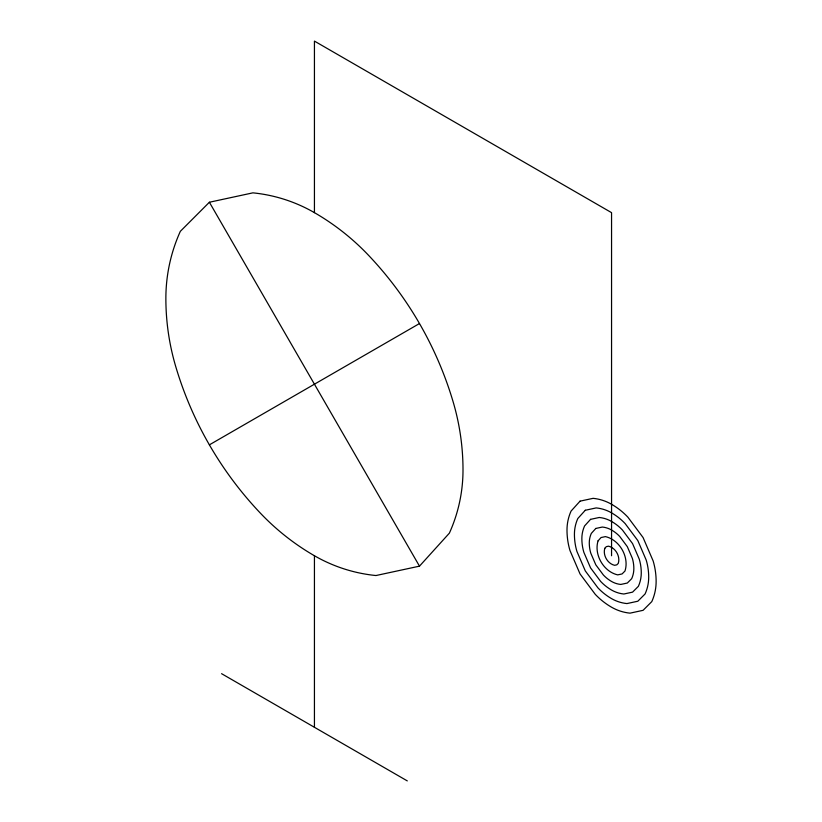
<?xml version="1.0" encoding="UTF-8"?>
<svg xmlns="http://www.w3.org/2000/svg" width="822" height="822" viewBox="0 0 822 822"><rect width="100%" height="100%" fill="white"/><g stroke="black" fill="none" stroke-linecap="round" stroke-linejoin="round"><path stroke-width="1.23" d="M419.487 566.153L449.367 533.159A153.293 153.293 0 0 0 463.002 469.968A240.086 240.086 0 0 0 453.056 401.578A362.708 362.708 0 0 0 368.688 255.457A240.086 240.086 0 0 0 314.436 212.651A153.293 153.293 0 0 0 252.899 192.851L209.384 202.243L180.337 231.331A162.777 162.777 0 0 0 165.869 298.417A240.086 240.086 0 0 0 175.816 366.818A362.708 362.708 0 0 0 260.173 512.928A240.086 240.086 0 0 0 314.436 555.744A153.293 153.293 0 0 0 375.973 575.534L419.487 566.153L209.384 202.243M209.384 444.846L419.487 323.539M221.58 673.68L407.291 780.9M611.558 555.744L611.558 212.651L314.436 41.1L314.436 212.651M314.436 555.744L314.436 727.295M598.067 540.845C593.761 554.634 603.625 571.711 617.712 574.876L622.069 573.941L624.977 571.033C629.498 557.141 619.654 539.818 605.413 536.612L601.057 537.547L598.067 540.845M604.817 548.295C602.66 555.189 607.592 563.728 614.64 565.31L616.819 564.837L618.267 563.389C620.528 556.443 615.606 547.781 608.486 546.178L606.307 546.651L604.817 548.295M580.044 501.153L571.085 511.058A45.991 45.991 0 0 0 566.995 530.015A72.028 72.028 0 0 0 569.975 550.524L580.044 573.941L595.282 594.368A72.028 72.028 0 0 0 611.558 607.211A45.991 45.991 0 0 0 630.022 613.15L643.081 610.325L651.795 601.601A48.837 48.837 0 0 0 656.131 581.473A72.028 72.028 0 0 0 653.151 560.953L643.081 537.547L627.844 517.12A72.028 72.028 0 0 0 611.558 504.276A45.991 45.991 0 0 0 593.104 498.338L580.044 501.153M585.295 510.257L577.825 518.507A38.326 38.326 0 0 0 574.424 534.3A60.027 60.027 0 0 0 576.91 551.398L585.295 570.91L597.995 587.925A60.027 60.027 0 0 0 611.558 598.632A38.326 38.326 0 0 0 626.95 603.574L637.821 601.231L645.085 593.957A40.689 40.689 0 0 0 648.702 577.188A60.027 60.027 0 0 0 646.215 560.09L637.821 540.578L625.131 523.563A60.027 60.027 0 0 0 611.558 512.856A38.326 38.326 0 0 0 596.176 507.914L585.295 510.257M590.556 519.35L584.576 525.946A30.661 30.661 0 0 0 581.853 538.585A48.015 48.015 0 0 0 583.836 552.271L590.556 567.879L600.707 581.493A48.015 48.015 0 0 0 611.558 590.052A30.661 30.661 0 0 0 623.867 594.008L632.57 592.138L638.386 586.322A32.551 32.551 0 0 0 641.273 572.903A48.015 48.015 0 0 0 639.29 559.217L632.57 543.609L622.418 529.995A48.015 48.015 0 0 0 611.558 521.436A30.661 30.661 0 0 0 599.259 517.48L590.556 519.35M595.806 528.454L591.326 533.396A22.995 22.995 0 0 0 589.282 542.88A36.014 36.014 0 0 0 590.771 553.134L595.806 564.837L603.42 575.051A36.014 36.014 0 0 0 611.558 581.473A22.995 22.995 0 0 0 620.795 584.442L627.32 583.034L631.676 578.678A24.413 24.413 0 0 0 633.844 568.608A36.014 36.014 0 0 0 632.354 558.354L627.32 546.651L619.706 536.437A36.014 36.014 0 0 0 611.558 530.015A22.995 22.995 0 0 0 602.331 527.046L595.806 528.454"/></g></svg>
